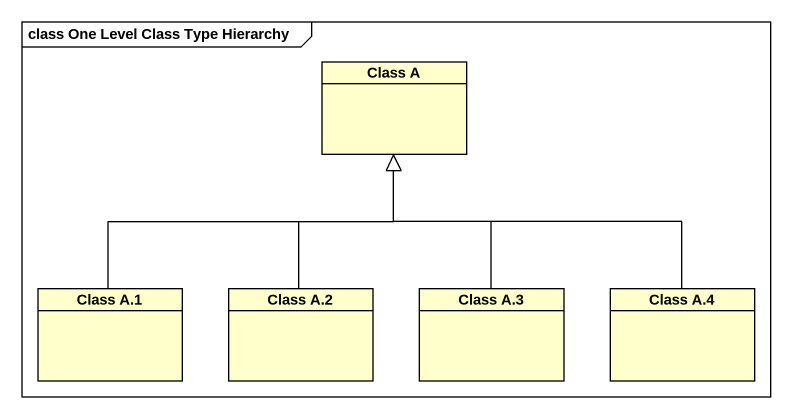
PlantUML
@startuml
mainframe class One Level Class Type Hierarchy
hide circle
hide empty members
class "Class A" as Class_A
class "Class A.1" as Class_A_1
class "Class A.2" as Class_A_2
class "Class A.3" as Class_A_3
class "Class A.4" as Class_A_4
Class_A_1 -up-|> Class_A
Class_A_2 -up-|> Class_A
Class_A_3 -up-|> Class_A
Class_A_4 -up-|> Class_A
@enduml
